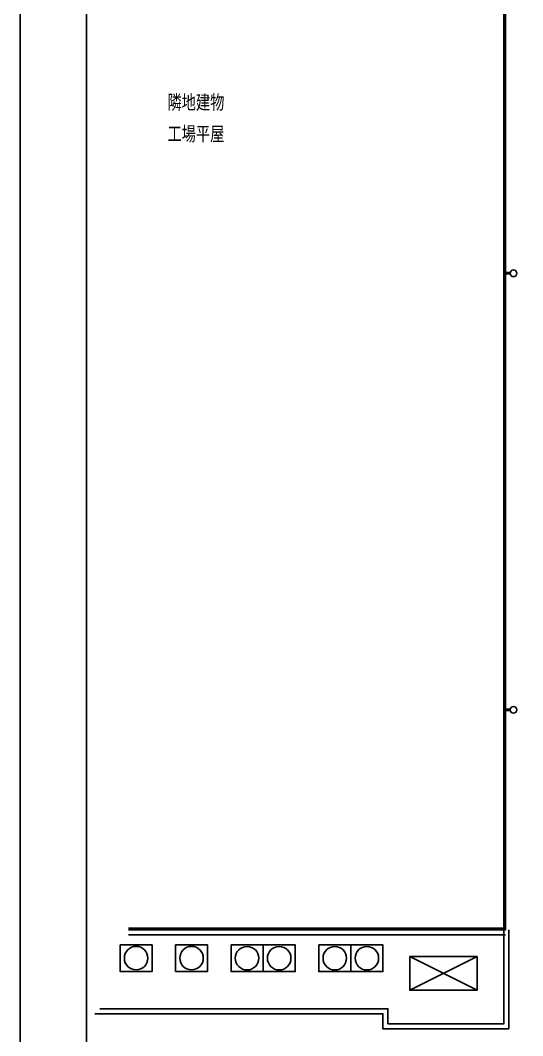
# Model space of a CAD drawing. Header units: millimetres. Extents: x 0 to 126150, y 0 to 89100.
# Drawn here: x 0 to 14948, y 20444 to 50683 of the extents above; entities that cross this region are included whole.
import ezdxf
from ezdxf.enums import TextEntityAlignment as Align

# ---------------------------------------------------------------- set-up
doc = ezdxf.new("R2010")
doc.units = ezdxf.units.MM
doc.header["$LTSCALE"] = 0.2
doc.layers.get('Defpoints').update_dxf_attribs({"color": 5})
doc.layers.add('A_建築', color=8, linetype='Continuous')
doc.styles.get("Standard").update_dxf_attribs({"font": 'simplex.shx', "width": 0.8, "bigfont": 'extfont2.shx'})

msp = doc.modelspace()

# ---------------------------------------------------------------- linework, layer by layer
at = {"layer": 'A_建築', "lineweight": -3}
for points in [[(2370.16, 21248.47), (10940.16, 21248.47), (10940.16, 20798.48), (14390.16, 20798.48), (14390.16, 75648.48), (3223.7, 75648.48)], [(3223.7, 23598.49), (14440.16, 23598.49), (14440.16, 75698.49), (3223.7, 75698.49)], [(14578.23, 43168.5), (14440.16, 43168.5)], [(14578.23, 43128.49), (14440.16, 43128.49)], [(14578.23, 30168.5), (14440.16, 30168.5)], [(14578.23, 30128.5), (14440.16, 30128.5)], [(2220.16, 21098.47), (10790.16, 21098.47), (10790.16, 20648.49), (14540.16, 20648.49), (14540.16, 23598.49)], [(14390.16, 23648.48), (3223.7, 23648.48)], [(14440.16, 23448.48), (3223.7, 23448.48)], [(2970.15, 22358.48), (2970.15, 23148.48)], [(7225.16, 22354.49), (7225.16, 23148.48)], [(9835.16, 22354.49), (9835.16, 23148.48)], [(13590.16, 21798.48), (13590.16, 22798.49), (11590.16, 21798.48), (13590.16, 21798.48), (11590.16, 22798.49), (13590.16, 22798.49)], [(11590.16, 22798.49), (11590.16, 21798.48)]]:
    msp.add_lwpolyline(points, dxfattribs=at)
for points in [[(2970.16, 23148.48), (3920.16, 23148.48), (3920.16, 22358.48), (2970.16, 22358.48)], [(4620.16, 23148.48), (5570.16, 23148.48), (5570.16, 22358.48), (4620.16, 22358.48)], [(6270.16, 23148.48), (6270.16, 22354.49), (8180.16, 22354.49), (8180.16, 23148.48)], [(8880.16, 23148.48), (10790.16, 23148.48), (10790.16, 22354.49), (8880.16, 22354.49)]]:
    msp.add_lwpolyline(points, close=True, dxfattribs=at)
for centre, radius in [((14676.21, 43148.5), 100), ((14676.21, 43148.5), 100), ((14676.21, 30148.5), 100), ((14676.21, 30148.5), 100), ((3445.16, 22753.49), 350), ((5095.16, 22753.49), 350), ((6747.66, 22751.49), 350), ((7702.66, 22751.49), 350), ((9357.66, 22751.49), 350), ((10312.66, 22751.49), 350)]:
    msp.add_circle(centre, radius, dxfattribs=at)
at = {"layer": 'Defpoints'}
for points in [[(0, 0), (126150, 0), (126150, 89100), (0, 89100)], [(1972.5, 4707.81), (124177.5, 4707.81), (124177.5, 87225), (1972.5, 87225)]]:
    msp.add_lwpolyline(points, close=True, dxfattribs=at)

# ---------------------------------------------------------------- texts
at = {"layer": 'A_建築', "lineweight": -3, "width": 0.8}
for s, rotation, p in [('隣地建物', 359.840026, (4377.34, 47843.39)), ('工場平屋', 359.839834, (4377.34, 46902.39))]:
    msp.add_text(s, height=481.203, rotation=rotation, dxfattribs=at).set_placement(p, align=Align.BOTTOM_LEFT)

doc.saveas('drawing.dxf')
